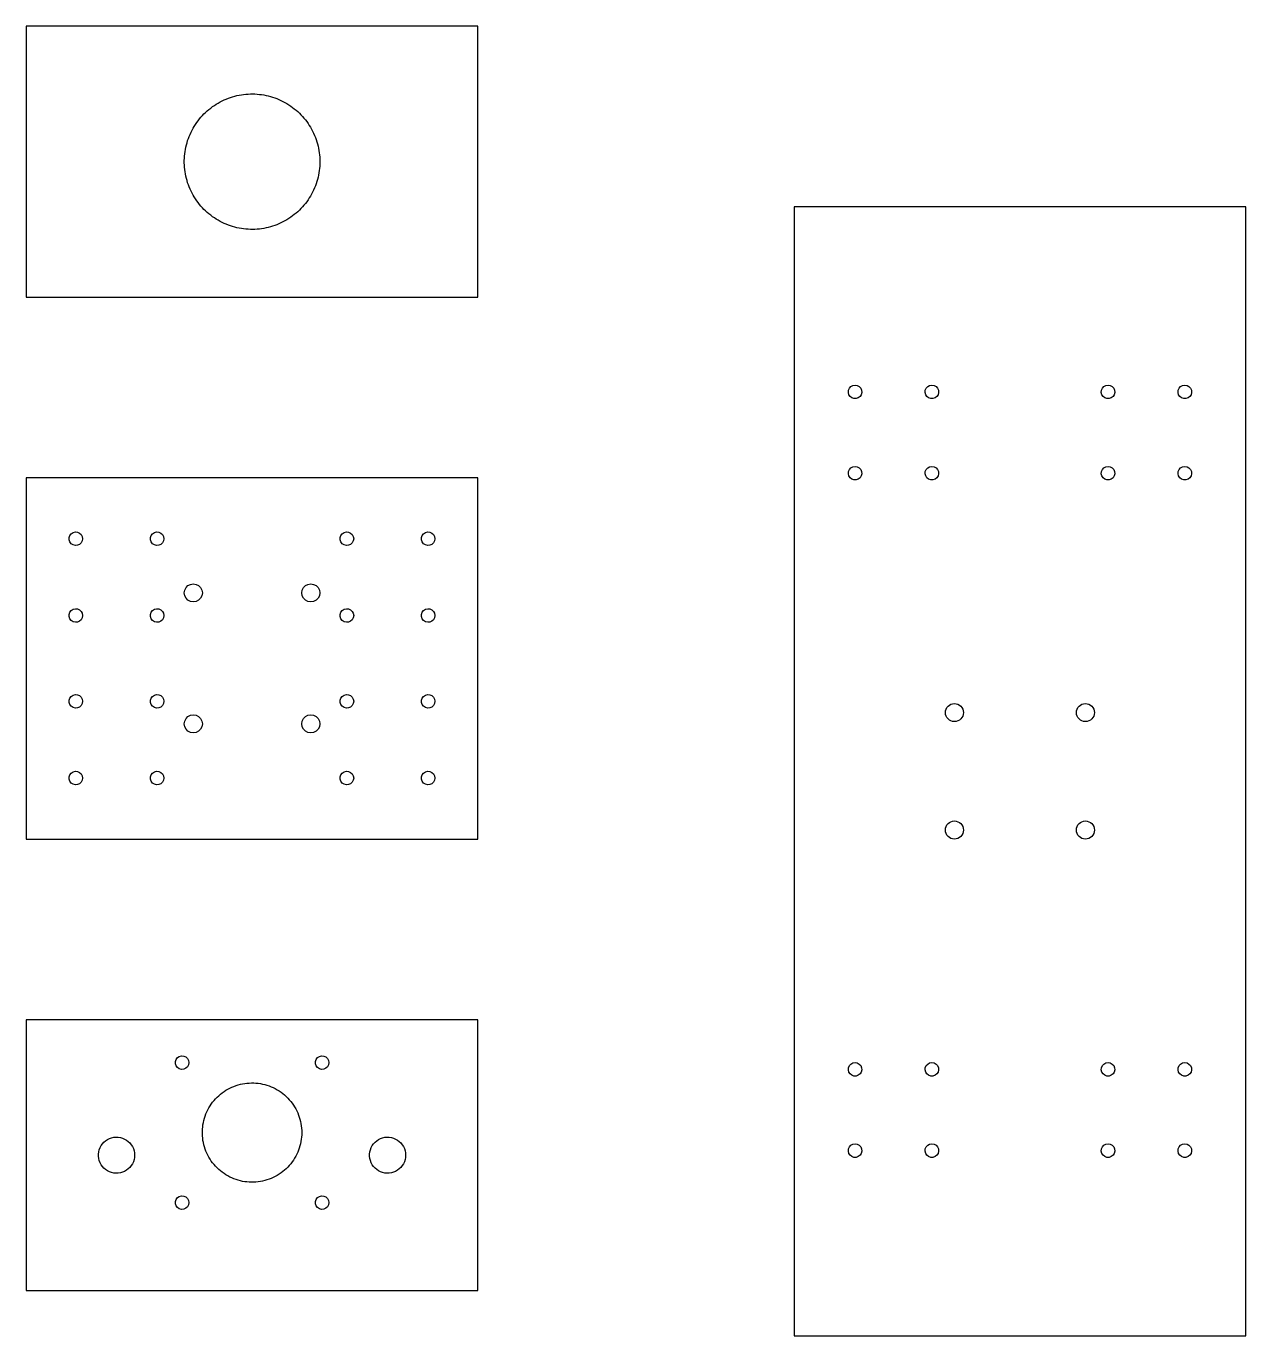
# Model space of a CAD drawing. Extents: x -200 to 1400, y -137 to 1363.
# Drawn here: x -130 to 140, y 20 to 310 of the extents above; entities that cross this region are included whole.
import ezdxf

# ---------------------------------------------------------------- set-up
doc = ezdxf.new("R2010")
doc.units = 0
doc.layers.get('0').update_dxf_attribs({"lineweight": 25, "true_color": 0xffffff})
doc.layers.add('holes', color=7, linetype='Continuous', lineweight=25, true_color=0x000000)

msp = doc.modelspace()

# ---------------------------------------------------------------- linework, layer by layer
for p, q in [((-30, 310), (-130, 310)), ((-130, 310), (-130, 250)), ((-30, 250), (-30, 310)), ((-87.93, 292.73), (-87.5, 292.99)), ((-87.5, 292.99), (-87.06, 293.23)), ((-87.06, 293.23), (-86.62, 293.46)), ((-86.62, 293.46), (-86.17, 293.67)), ((-86.17, 293.67), (-85.71, 293.87)), ((-85.71, 293.87), (-85.25, 294.05)), ((-85.25, 294.05), (-84.78, 294.22)), ((-84.78, 294.22), (-84.3, 294.37)), ((-84.3, 294.37), (-83.82, 294.5)), ((-83.82, 294.5), (-83.34, 294.62)), ((-83.34, 294.62), (-82.85, 294.73)), ((-82.85, 294.73), (-82.36, 294.81)), ((-82.36, 294.81), (-81.87, 294.88)), ((-81.87, 294.88), (-81.37, 294.94)), ((-81.37, 294.94), (-80.87, 294.98)), ((-80.87, 294.98), (-80.37, 295)), ((-80.37, 295), (-79.88, 295)), ((-79.88, 295), (-79.38, 294.99)), ((-79.38, 294.99), (-78.88, 294.96)), ((-78.88, 294.96), (-78.38, 294.91)), ((-78.38, 294.91), (-77.89, 294.85)), ((-77.89, 294.85), (-77.39, 294.77)), ((-77.39, 294.77), (-76.91, 294.68)), ((-76.91, 294.68), (-76.42, 294.57)), ((-76.42, 294.57), (-75.94, 294.44)), ((-75.94, 294.44), (-75.46, 294.3)), ((-75.46, 294.3), (-74.99, 294.14)), ((-74.99, 294.14), (-74.52, 293.96)), ((-74.52, 293.96), (-74.06, 293.77)), ((-74.06, 293.77), (-73.6, 293.57)), ((-73.6, 293.57), (-73.16, 293.35)), ((-73.16, 293.35), (-72.72, 293.11)), ((-72.72, 293.11), (-72.28, 292.86)), ((-91.33, 289.83), (-91, 290.2)), ((-91, 290.2), (-90.65, 290.56)), ((-90.65, 290.56), (-90.29, 290.91)), ((-90.29, 290.91), (-89.92, 291.25)), ((-89.92, 291.25), (-89.55, 291.57)), ((-89.55, 291.57), (-89.16, 291.88)), ((-89.16, 291.88), (-88.76, 292.18)), ((-88.76, 292.18), (-88.35, 292.46)), ((-88.35, 292.46), (-87.93, 292.73)), ((-72.28, 292.86), (-71.86, 292.6)), ((-71.86, 292.6), (-71.45, 292.32)), ((-71.45, 292.32), (-71.04, 292.03)), ((-71.04, 292.03), (-70.65, 291.73)), ((-70.65, 291.73), (-70.26, 291.41)), ((-70.26, 291.41), (-69.89, 291.08)), ((-69.89, 291.08), (-69.53, 290.74)), ((-69.53, 290.74), (-69.17, 290.38)), ((-69.17, 290.38), (-68.84, 290.02)), ((-68.84, 290.02), (-68.51, 289.64)), ((-93.29, 286.95), (-93.05, 287.39)), ((-93.05, 287.39), (-92.8, 287.82)), ((-92.8, 287.82), (-92.53, 288.24)), ((-92.53, 288.24), (-92.25, 288.65)), ((-92.25, 288.65), (-91.96, 289.06)), ((-91.96, 289.06), (-91.65, 289.45)), ((-91.65, 289.45), (-91.33, 289.83)), ((-68.51, 289.64), (-68.19, 289.25)), ((-68.19, 289.25), (-67.89, 288.86)), ((-67.89, 288.86), (-67.61, 288.45)), ((-67.61, 288.45), (-67.33, 288.03)), ((-67.33, 288.03), (-67.07, 287.61)), ((-67.07, 287.61), (-66.83, 287.17)), ((-66.83, 287.17), (-66.6, 286.73)), ((-94.4, 284.18), (-94.26, 284.66)), ((-94.26, 284.66), (-94.1, 285.13)), ((-94.1, 285.13), (-93.92, 285.6)), ((-93.92, 285.6), (-93.72, 286.05)), ((-93.72, 286.05), (-93.51, 286.51)), ((-93.51, 286.51), (-93.29, 286.95)), ((-66.6, 286.73), (-66.38, 286.28)), ((-66.38, 286.28), (-66.18, 285.83)), ((-66.18, 285.83), (-65.99, 285.36)), ((-65.99, 285.36), (-65.82, 284.89)), ((-65.82, 284.89), (-65.67, 284.42)), ((-65.67, 284.42), (-65.53, 283.94)), ((-94.95, 281.25), (-94.9, 281.74)), ((-94.9, 281.74), (-94.83, 282.24)), ((-94.83, 282.24), (-94.75, 282.73)), ((-94.75, 282.73), (-94.65, 283.22)), ((-94.65, 283.22), (-94.54, 283.7)), ((-94.54, 283.7), (-94.4, 284.18)), ((-65.53, 283.94), (-65.4, 283.46)), ((-65.4, 283.46), (-65.3, 282.97)), ((-65.3, 282.97), (-65.21, 282.48)), ((-65.21, 282.48), (-65.13, 281.99)), ((-65.13, 281.99), (-65.08, 281.49)), ((-65.08, 281.49), (-65.03, 281)), ((-95, 280.25), (-94.98, 280.75)), ((-95, 279.75), (-95, 280.25)), ((-94.98, 279.25), (-95, 279.75)), ((-94.98, 280.75), (-94.95, 281.25)), ((-94.95, 278.75), (-94.98, 279.25)), ((-94.9, 278.26), (-94.95, 278.75)), ((-65.08, 278.51), (-65.13, 278.01)), ((-65.03, 279), (-65.08, 278.51)), ((-65.03, 281), (-65.01, 280.5)), ((-65.01, 279.5), (-65.03, 279)), ((-65.01, 280.5), (-65, 280)), ((-65, 280), (-65.01, 279.5)), ((-94.83, 277.76), (-94.9, 278.26)), ((-94.75, 277.27), (-94.83, 277.76)), ((-94.65, 276.78), (-94.75, 277.27)), ((-94.54, 276.3), (-94.65, 276.78)), ((-94.4, 275.82), (-94.54, 276.3)), ((-94.26, 275.34), (-94.4, 275.82)), ((-65.67, 275.58), (-65.82, 275.11)), ((-65.53, 276.06), (-65.67, 275.58)), ((-65.4, 276.54), (-65.53, 276.06)), ((-65.3, 277.03), (-65.4, 276.54)), ((-65.21, 277.52), (-65.3, 277.03)), ((-65.13, 278.01), (-65.21, 277.52)), ((-94.1, 274.87), (-94.26, 275.34)), ((-93.92, 274.4), (-94.1, 274.87)), ((-93.72, 273.94), (-93.92, 274.4)), ((-93.51, 273.49), (-93.72, 273.94)), ((-93.29, 273.05), (-93.51, 273.49)), ((-93.05, 272.61), (-93.29, 273.05)), ((-92.8, 272.18), (-93.05, 272.61)), ((-66.83, 272.83), (-67.07, 272.39)), ((-66.6, 273.27), (-66.83, 272.83)), ((-66.38, 273.72), (-66.6, 273.27)), ((-66.18, 274.17), (-66.38, 273.72)), ((-65.99, 274.64), (-66.18, 274.17)), ((-65.82, 275.11), (-65.99, 274.64)), ((-92.53, 271.76), (-92.8, 272.18)), ((-92.25, 271.35), (-92.53, 271.76)), ((-91.96, 270.94), (-92.25, 271.35)), ((-91.65, 270.55), (-91.96, 270.94)), ((-91.33, 270.17), (-91.65, 270.55)), ((-91, 269.8), (-91.33, 270.17)), ((-90.65, 269.44), (-91, 269.8)), ((-68.84, 269.98), (-69.17, 269.62)), ((-68.51, 270.36), (-68.84, 269.98)), ((-68.19, 270.75), (-68.51, 270.36)), ((-67.89, 271.14), (-68.19, 270.75)), ((-67.61, 271.55), (-67.89, 271.14)), ((-67.33, 271.97), (-67.61, 271.55)), ((-67.07, 272.39), (-67.33, 271.97)), ((140, 270), (40, 270)), ((40, 270), (40, 20)), ((140, 20), (140, 270)), ((-90.29, 269.09), (-90.65, 269.44)), ((-89.92, 268.75), (-90.29, 269.09)), ((-89.55, 268.43), (-89.92, 268.75)), ((-89.16, 268.12), (-89.55, 268.43)), ((-88.76, 267.82), (-89.16, 268.12)), ((-88.35, 267.54), (-88.76, 267.82)), ((-87.93, 267.27), (-88.35, 267.54)), ((-87.5, 267.01), (-87.93, 267.27)), ((-87.06, 266.77), (-87.5, 267.01)), ((-72.72, 266.89), (-73.16, 266.65)), ((-72.28, 267.14), (-72.72, 266.89)), ((-71.86, 267.4), (-72.28, 267.14)), ((-71.45, 267.68), (-71.86, 267.4)), ((-71.04, 267.97), (-71.45, 267.68)), ((-70.65, 268.27), (-71.04, 267.97)), ((-70.26, 268.59), (-70.65, 268.27)), ((-69.89, 268.92), (-70.26, 268.59)), ((-69.53, 269.26), (-69.89, 268.92)), ((-69.17, 269.62), (-69.53, 269.26)), ((-86.62, 266.54), (-87.06, 266.77)), ((-86.17, 266.33), (-86.62, 266.54)), ((-85.71, 266.13), (-86.17, 266.33)), ((-85.25, 265.95), (-85.71, 266.13)), ((-84.78, 265.78), (-85.25, 265.95)), ((-84.3, 265.63), (-84.78, 265.78)), ((-83.82, 265.5), (-84.3, 265.63)), ((-83.34, 265.38), (-83.82, 265.5)), ((-82.85, 265.27), (-83.34, 265.38)), ((-82.36, 265.19), (-82.85, 265.27)), ((-81.87, 265.12), (-82.36, 265.19)), ((-81.37, 265.06), (-81.87, 265.12)), ((-80.87, 265.02), (-81.37, 265.06)), ((-80.37, 265), (-80.87, 265.02)), ((-79.88, 265), (-80.37, 265)), ((-79.38, 265.01), (-79.88, 265)), ((-78.88, 265.04), (-79.38, 265.01)), ((-78.38, 265.09), (-78.88, 265.04)), ((-77.89, 265.15), (-78.38, 265.09)), ((-77.39, 265.23), (-77.89, 265.15)), ((-76.91, 265.32), (-77.39, 265.23)), ((-76.42, 265.43), (-76.91, 265.32)), ((-75.94, 265.56), (-76.42, 265.43)), ((-75.46, 265.7), (-75.94, 265.56)), ((-74.99, 265.86), (-75.46, 265.7)), ((-74.52, 266.04), (-74.99, 265.86)), ((-74.06, 266.23), (-74.52, 266.04)), ((-73.6, 266.43), (-74.06, 266.23)), ((-73.16, 266.65), (-73.6, 266.43)), ((-130, 250), (-30, 250)), ((52.01, 228.88), (52.05, 229.37)), ((52.05, 229.37), (52.24, 229.82)), ((52.24, 229.82), (52.58, 230.18)), ((52.58, 230.18), (53.01, 230.42)), ((53.01, 230.42), (53.5, 230.5)), ((53.5, 230.5), (53.99, 230.42)), ((53.99, 230.42), (54.42, 230.18)), ((54.42, 230.18), (54.76, 229.82)), ((54.76, 229.82), (54.95, 229.37)), ((54.95, 229.37), (54.99, 228.88)), ((69.01, 228.88), (69.05, 229.37)), ((69.05, 229.37), (69.24, 229.82)), ((69.24, 229.82), (69.58, 230.18)), ((69.58, 230.18), (70.01, 230.42)), ((70.01, 230.42), (70.5, 230.5)), ((70.5, 230.5), (70.99, 230.42)), ((70.99, 230.42), (71.42, 230.18)), ((71.42, 230.18), (71.76, 229.82)), ((71.76, 229.82), (71.95, 229.37)), ((71.95, 229.37), (71.99, 228.88)), ((108.01, 228.88), (108.05, 229.37)), ((108.05, 229.37), (108.24, 229.82)), ((108.24, 229.82), (108.58, 230.18)), ((108.58, 230.18), (109.01, 230.42)), ((109.01, 230.42), (109.5, 230.5)), ((109.5, 230.5), (109.99, 230.42)), ((109.99, 230.42), (110.42, 230.18)), ((110.42, 230.18), (110.76, 229.82)), ((110.76, 229.82), (110.95, 229.37)), ((110.95, 229.37), (110.99, 228.88)), ((125.01, 228.88), (125.05, 229.37)), ((125.05, 229.37), (125.24, 229.82)), ((125.24, 229.82), (125.58, 230.18)), ((125.58, 230.18), (126.01, 230.42)), ((126.01, 230.42), (126.5, 230.5)), ((126.5, 230.5), (126.99, 230.42)), ((126.99, 230.42), (127.42, 230.18)), ((127.42, 230.18), (127.76, 229.82)), ((127.76, 229.82), (127.95, 229.37)), ((127.95, 229.37), (127.99, 228.88)), ((52.13, 228.4), (52.01, 228.88)), ((52.4, 227.98), (52.13, 228.4)), ((52.79, 227.68), (52.4, 227.98)), ((53.25, 227.52), (52.79, 227.68)), ((53.75, 227.52), (53.25, 227.52)), ((54.21, 227.68), (53.75, 227.52)), ((54.6, 227.98), (54.21, 227.68)), ((54.87, 228.4), (54.6, 227.98)), ((54.99, 228.88), (54.87, 228.4)), ((69.13, 228.4), (69.01, 228.88)), ((69.4, 227.98), (69.13, 228.4)), ((69.79, 227.68), (69.4, 227.98)), ((70.25, 227.52), (69.79, 227.68)), ((70.75, 227.52), (70.25, 227.52)), ((71.21, 227.68), (70.75, 227.52)), ((71.6, 227.98), (71.21, 227.68)), ((71.87, 228.4), (71.6, 227.98)), ((71.99, 228.88), (71.87, 228.4)), ((108.13, 228.4), (108.01, 228.88)), ((108.4, 227.98), (108.13, 228.4)), ((108.79, 227.68), (108.4, 227.98)), ((109.25, 227.52), (108.79, 227.68)), ((109.75, 227.52), (109.25, 227.52)), ((110.21, 227.68), (109.75, 227.52)), ((110.6, 227.98), (110.21, 227.68)), ((110.87, 228.4), (110.6, 227.98)), ((110.99, 228.88), (110.87, 228.4)), ((125.13, 228.4), (125.01, 228.88)), ((125.4, 227.98), (125.13, 228.4)), ((125.79, 227.68), (125.4, 227.98)), ((126.25, 227.52), (125.79, 227.68)), ((126.75, 227.52), (126.25, 227.52)), ((127.21, 227.68), (126.75, 227.52)), ((127.6, 227.98), (127.21, 227.68)), ((127.87, 228.4), (127.6, 227.98)), ((127.99, 228.88), (127.87, 228.4)), ((52.05, 211.37), (52.24, 211.82)), ((52.24, 211.82), (52.58, 212.18)), ((52.58, 212.18), (53.01, 212.42)), ((53.01, 212.42), (53.5, 212.5)), ((53.5, 212.5), (53.99, 212.42)), ((53.99, 212.42), (54.42, 212.18)), ((54.42, 212.18), (54.76, 211.82)), ((54.76, 211.82), (54.95, 211.37)), ((69.05, 211.37), (69.24, 211.82)), ((69.24, 211.82), (69.58, 212.18)), ((69.58, 212.18), (70.01, 212.42)), ((70.01, 212.42), (70.5, 212.5)), ((70.5, 212.5), (70.99, 212.42)), ((70.99, 212.42), (71.42, 212.18)), ((71.42, 212.18), (71.76, 211.82)), ((71.76, 211.82), (71.95, 211.37)), ((108.05, 211.37), (108.24, 211.82)), ((108.24, 211.82), (108.58, 212.18)), ((108.58, 212.18), (109.01, 212.42)), ((109.01, 212.42), (109.5, 212.5)), ((109.5, 212.5), (109.99, 212.42)), ((109.99, 212.42), (110.42, 212.18)), ((110.42, 212.18), (110.76, 211.82)), ((110.76, 211.82), (110.95, 211.37)), ((125.05, 211.37), (125.24, 211.82)), ((125.24, 211.82), (125.58, 212.18)), ((125.58, 212.18), (126.01, 212.42)), ((126.01, 212.42), (126.5, 212.5)), ((126.5, 212.5), (126.99, 212.42)), ((126.99, 212.42), (127.42, 212.18)), ((127.42, 212.18), (127.76, 211.82)), ((127.76, 211.82), (127.95, 211.37)), ((-30, 210), (-130, 210)), ((-130, 210), (-130, 130)), ((-30, 130), (-30, 210)), ((52.01, 210.88), (52.05, 211.37)), ((52.13, 210.4), (52.01, 210.88)), ((52.4, 209.98), (52.13, 210.4)), ((52.79, 209.68), (52.4, 209.98)), ((53.25, 209.52), (52.79, 209.68)), ((53.75, 209.52), (53.25, 209.52)), ((54.21, 209.68), (53.75, 209.52)), ((54.6, 209.98), (54.21, 209.68)), ((54.87, 210.4), (54.6, 209.98)), ((54.99, 210.88), (54.87, 210.4)), ((54.95, 211.37), (54.99, 210.88)), ((69.01, 210.88), (69.05, 211.37)), ((69.13, 210.4), (69.01, 210.88)), ((69.4, 209.98), (69.13, 210.4)), ((69.79, 209.68), (69.4, 209.98)), ((70.25, 209.52), (69.79, 209.68)), ((70.75, 209.52), (70.25, 209.52)), ((71.21, 209.68), (70.75, 209.52)), ((71.6, 209.98), (71.21, 209.68)), ((71.87, 210.4), (71.6, 209.98)), ((71.99, 210.88), (71.87, 210.4)), ((71.95, 211.37), (71.99, 210.88)), ((108.01, 210.88), (108.05, 211.37)), ((108.13, 210.4), (108.01, 210.88)), ((108.4, 209.98), (108.13, 210.4)), ((108.79, 209.68), (108.4, 209.98)), ((109.25, 209.52), (108.79, 209.68)), ((109.75, 209.52), (109.25, 209.52)), ((110.21, 209.68), (109.75, 209.52)), ((110.6, 209.98), (110.21, 209.68)), ((110.87, 210.4), (110.6, 209.98)), ((110.99, 210.88), (110.87, 210.4)), ((110.95, 211.37), (110.99, 210.88)), ((125.01, 210.88), (125.05, 211.37)), ((125.13, 210.4), (125.01, 210.88)), ((125.4, 209.98), (125.13, 210.4)), ((125.79, 209.68), (125.4, 209.98)), ((126.25, 209.52), (125.79, 209.68)), ((126.75, 209.52), (126.25, 209.52)), ((127.21, 209.68), (126.75, 209.52)), ((127.6, 209.98), (127.21, 209.68)), ((127.87, 210.4), (127.6, 209.98)), ((127.99, 210.88), (127.87, 210.4)), ((127.95, 211.37), (127.99, 210.88)), ((-120.48, 196.75), (-120.32, 197.21)), ((-120.32, 197.21), (-120.02, 197.6)), ((-120.02, 197.6), (-119.6, 197.87)), ((-119.6, 197.87), (-119.12, 198)), ((-119.12, 198), (-118.63, 197.95)), ((-118.63, 197.95), (-118.18, 197.76)), ((-118.18, 197.76), (-117.82, 197.42)), ((-117.82, 197.42), (-117.58, 196.99)), ((-102.48, 196.75), (-102.32, 197.21)), ((-102.32, 197.21), (-102.02, 197.6)), ((-102.02, 197.6), (-101.6, 197.87)), ((-101.6, 197.87), (-101.12, 198)), ((-101.12, 198), (-100.63, 197.95)), ((-100.63, 197.95), (-100.18, 197.76)), ((-100.18, 197.76), (-99.82, 197.42)), ((-99.82, 197.42), (-99.58, 196.99)), ((-60.48, 196.75), (-60.32, 197.21)), ((-60.32, 197.21), (-60.02, 197.6)), ((-60.02, 197.6), (-59.6, 197.87)), ((-59.6, 197.87), (-59.12, 198)), ((-59.12, 198), (-58.63, 197.95)), ((-58.63, 197.95), (-58.18, 197.76)), ((-58.18, 197.76), (-57.82, 197.42)), ((-57.82, 197.42), (-57.58, 196.99)), ((-42.48, 196.75), (-42.32, 197.21)), ((-42.32, 197.21), (-42.02, 197.6)), ((-42.02, 197.6), (-41.6, 197.87)), ((-41.6, 197.87), (-41.12, 198)), ((-41.12, 198), (-40.63, 197.95)), ((-40.63, 197.95), (-40.18, 197.76)), ((-40.18, 197.76), (-39.82, 197.42)), ((-39.82, 197.42), (-39.58, 196.99)), ((-120.48, 196.25), (-120.48, 196.75)), ((-120.32, 195.79), (-120.48, 196.25)), ((-120.02, 195.4), (-120.32, 195.79)), ((-119.6, 195.13), (-120.02, 195.4)), ((-119.12, 195), (-119.6, 195.13)), ((-118.63, 195.05), (-119.12, 195)), ((-118.18, 195.24), (-118.63, 195.05)), ((-117.82, 195.58), (-118.18, 195.24)), ((-117.58, 196.01), (-117.82, 195.58)), ((-117.58, 196.99), (-117.5, 196.5)), ((-117.5, 196.5), (-117.58, 196.01)), ((-102.48, 196.25), (-102.48, 196.75)), ((-102.32, 195.79), (-102.48, 196.25)), ((-102.02, 195.4), (-102.32, 195.79)), ((-101.6, 195.13), (-102.02, 195.4)), ((-101.12, 195), (-101.6, 195.13)), ((-100.63, 195.05), (-101.12, 195)), ((-100.18, 195.24), (-100.63, 195.05)), ((-99.82, 195.58), (-100.18, 195.24)), ((-99.58, 196.01), (-99.82, 195.58)), ((-99.58, 196.99), (-99.5, 196.5)), ((-99.5, 196.5), (-99.58, 196.01)), ((-60.48, 196.25), (-60.48, 196.75)), ((-60.32, 195.79), (-60.48, 196.25)), ((-60.02, 195.4), (-60.32, 195.79)), ((-59.6, 195.13), (-60.02, 195.4)), ((-59.12, 195), (-59.6, 195.13)), ((-58.63, 195.05), (-59.12, 195)), ((-58.18, 195.24), (-58.63, 195.05)), ((-57.82, 195.58), (-58.18, 195.24)), ((-57.58, 196.01), (-57.82, 195.58)), ((-57.58, 196.99), (-57.5, 196.5)), ((-57.5, 196.5), (-57.58, 196.01)), ((-42.48, 196.25), (-42.48, 196.75)), ((-42.32, 195.79), (-42.48, 196.25)), ((-42.02, 195.4), (-42.32, 195.79)), ((-41.6, 195.13), (-42.02, 195.4)), ((-41.12, 195), (-41.6, 195.13)), ((-40.63, 195.05), (-41.12, 195)), ((-40.18, 195.24), (-40.63, 195.05)), ((-39.82, 195.58), (-40.18, 195.24)), ((-39.58, 196.01), (-39.82, 195.58)), ((-39.58, 196.99), (-39.5, 196.5)), ((-39.5, 196.5), (-39.58, 196.01)), ((-94.9, 185.12), (-94.62, 185.68)), ((-94.62, 185.68), (-94.18, 186.12)), ((-94.18, 186.12), (-93.62, 186.4)), ((-93.62, 186.4), (-93, 186.5)), ((-93, 186.5), (-92.38, 186.4)), ((-92.38, 186.4), (-91.82, 186.12)), ((-91.82, 186.12), (-91.38, 185.68)), ((-91.38, 185.68), (-91.1, 185.12)), ((-68.9, 185.12), (-68.62, 185.68)), ((-68.62, 185.68), (-68.18, 186.12)), ((-68.18, 186.12), (-67.62, 186.4)), ((-67.62, 186.4), (-67, 186.5)), ((-67, 186.5), (-66.38, 186.4)), ((-66.38, 186.4), (-65.82, 186.12)), ((-65.82, 186.12), (-65.38, 185.68)), ((-65.38, 185.68), (-65.1, 185.12)), ((-95, 184.5), (-94.9, 185.12)), ((-94.9, 183.88), (-95, 184.5)), ((-94.62, 183.32), (-94.9, 183.88)), ((-94.18, 182.88), (-94.62, 183.32)), ((-93.62, 182.6), (-94.18, 182.88)), ((-91.82, 182.88), (-92.38, 182.6)), ((-91.38, 183.32), (-91.82, 182.88)), ((-91.1, 183.88), (-91.38, 183.32)), ((-91.1, 185.12), (-91, 184.5)), ((-91, 184.5), (-91.1, 183.88)), ((-69, 184.5), (-68.9, 185.12)), ((-68.9, 183.88), (-69, 184.5)), ((-68.62, 183.32), (-68.9, 183.88)), ((-68.18, 182.88), (-68.62, 183.32)), ((-67.62, 182.6), (-68.18, 182.88)), ((-65.82, 182.88), (-66.38, 182.6)), ((-65.38, 183.32), (-65.82, 182.88)), ((-65.1, 183.88), (-65.38, 183.32)), ((-65.1, 185.12), (-65, 184.5)), ((-65, 184.5), (-65.1, 183.88)), ((-120.48, 179.75), (-120.32, 180.21)), ((-120.32, 180.21), (-120.02, 180.6)), ((-120.02, 180.6), (-119.6, 180.87)), ((-119.6, 180.87), (-119.12, 181)), ((-119.12, 181), (-118.63, 180.95)), ((-118.63, 180.95), (-118.18, 180.76)), ((-118.18, 180.76), (-117.82, 180.42)), ((-117.82, 180.42), (-117.58, 179.99)), ((-117.58, 179.99), (-117.5, 179.5)), ((-102.48, 179.75), (-102.32, 180.21)), ((-102.32, 180.21), (-102.02, 180.6)), ((-102.02, 180.6), (-101.6, 180.87)), ((-101.6, 180.87), (-101.12, 181)), ((-101.12, 181), (-100.63, 180.95)), ((-100.63, 180.95), (-100.18, 180.76)), ((-100.18, 180.76), (-99.82, 180.42)), ((-99.82, 180.42), (-99.58, 179.99)), ((-99.58, 179.99), (-99.5, 179.5)), ((-93, 182.5), (-93.62, 182.6)), ((-92.38, 182.6), (-93, 182.5)), ((-67, 182.5), (-67.62, 182.6)), ((-66.38, 182.6), (-67, 182.5)), ((-60.48, 179.75), (-60.32, 180.21)), ((-60.32, 180.21), (-60.02, 180.6)), ((-60.02, 180.6), (-59.6, 180.87)), ((-59.6, 180.87), (-59.12, 181)), ((-59.12, 181), (-58.63, 180.95)), ((-58.63, 180.95), (-58.18, 180.76)), ((-58.18, 180.76), (-57.82, 180.42)), ((-57.82, 180.42), (-57.58, 179.99)), ((-57.58, 179.99), (-57.5, 179.5)), ((-42.48, 179.75), (-42.32, 180.21)), ((-42.32, 180.21), (-42.02, 180.6)), ((-42.02, 180.6), (-41.6, 180.87)), ((-41.6, 180.87), (-41.12, 181)), ((-41.12, 181), (-40.63, 180.95)), ((-40.63, 180.95), (-40.18, 180.76)), ((-40.18, 180.76), (-39.82, 180.42)), ((-39.82, 180.42), (-39.58, 179.99)), ((-39.58, 179.99), (-39.5, 179.5)), ((-120.48, 179.25), (-120.48, 179.75)), ((-120.32, 178.79), (-120.48, 179.25)), ((-120.02, 178.4), (-120.32, 178.79)), ((-119.6, 178.13), (-120.02, 178.4)), ((-119.12, 178), (-119.6, 178.13)), ((-118.63, 178.05), (-119.12, 178)), ((-118.18, 178.24), (-118.63, 178.05)), ((-117.82, 178.58), (-118.18, 178.24)), ((-117.58, 179.01), (-117.82, 178.58)), ((-117.5, 179.5), (-117.58, 179.01)), ((-102.48, 179.25), (-102.48, 179.75)), ((-102.32, 178.79), (-102.48, 179.25)), ((-102.02, 178.4), (-102.32, 178.79)), ((-101.6, 178.13), (-102.02, 178.4)), ((-101.12, 178), (-101.6, 178.13)), ((-100.63, 178.05), (-101.12, 178)), ((-100.18, 178.24), (-100.63, 178.05)), ((-99.82, 178.58), (-100.18, 178.24)), ((-99.58, 179.01), (-99.82, 178.58)), ((-99.5, 179.5), (-99.58, 179.01)), ((-60.48, 179.25), (-60.48, 179.75)), ((-60.32, 178.79), (-60.48, 179.25)), ((-60.02, 178.4), (-60.32, 178.79)), ((-59.6, 178.13), (-60.02, 178.4)), ((-59.12, 178), (-59.6, 178.13)), ((-58.63, 178.05), (-59.12, 178)), ((-58.18, 178.24), (-58.63, 178.05)), ((-57.82, 178.58), (-58.18, 178.24)), ((-57.58, 179.01), (-57.82, 178.58)), ((-57.5, 179.5), (-57.58, 179.01)), ((-42.48, 179.25), (-42.48, 179.75)), ((-42.32, 178.79), (-42.48, 179.25)), ((-42.02, 178.4), (-42.32, 178.79)), ((-41.6, 178.13), (-42.02, 178.4)), ((-41.12, 178), (-41.6, 178.13)), ((-40.63, 178.05), (-41.12, 178)), ((-40.18, 178.24), (-40.63, 178.05)), ((-39.82, 178.58), (-40.18, 178.24)), ((-39.58, 179.01), (-39.82, 178.58)), ((-39.5, 179.5), (-39.58, 179.01)), ((-120.48, 160.75), (-120.32, 161.21)), ((-120.48, 160.25), (-120.48, 160.75)), ((-120.32, 159.79), (-120.48, 160.25)), ((-120.32, 161.21), (-120.02, 161.6)), ((-120.02, 159.4), (-120.32, 159.79)), ((-120.02, 161.6), (-119.6, 161.87)), ((-119.6, 161.87), (-119.12, 162)), ((-119.12, 162), (-118.63, 161.95)), ((-118.63, 161.95), (-118.18, 161.76)), ((-118.18, 161.76), (-117.82, 161.42)), ((-117.82, 159.58), (-118.18, 159.24)), ((-117.82, 161.42), (-117.58, 160.99)), ((-117.58, 160.01), (-117.82, 159.58)), ((-117.58, 160.99), (-117.5, 160.5)), ((-117.5, 160.5), (-117.58, 160.01)), ((-102.48, 160.75), (-102.32, 161.21)), ((-102.48, 160.25), (-102.48, 160.75)), ((-102.32, 159.79), (-102.48, 160.25)), ((-102.32, 161.21), (-102.02, 161.6)), ((-102.02, 159.4), (-102.32, 159.79)), ((-102.02, 161.6), (-101.6, 161.87)), ((-101.6, 161.87), (-101.12, 162)), ((-101.12, 162), (-100.63, 161.95)), ((-100.63, 161.95), (-100.18, 161.76)), ((-100.18, 161.76), (-99.82, 161.42)), ((-99.82, 159.58), (-100.18, 159.24)), ((-99.82, 161.42), (-99.58, 160.99)), ((-99.58, 160.01), (-99.82, 159.58)), ((-99.58, 160.99), (-99.5, 160.5)), ((-99.5, 160.5), (-99.58, 160.01)), ((-60.48, 160.75), (-60.32, 161.21)), ((-60.48, 160.25), (-60.48, 160.75)), ((-60.32, 159.79), (-60.48, 160.25)), ((-60.32, 161.21), (-60.02, 161.6)), ((-60.02, 159.4), (-60.32, 159.79)), ((-60.02, 161.6), (-59.6, 161.87)), ((-59.6, 161.87), (-59.12, 162)), ((-59.12, 162), (-58.63, 161.95)), ((-58.63, 161.95), (-58.18, 161.76)), ((-58.18, 161.76), (-57.82, 161.42)), ((-57.82, 159.58), (-58.18, 159.24)), ((-57.82, 161.42), (-57.58, 160.99)), ((-57.58, 160.01), (-57.82, 159.58)), ((-57.58, 160.99), (-57.5, 160.5)), ((-57.5, 160.5), (-57.58, 160.01)), ((-42.48, 160.75), (-42.32, 161.21)), ((-42.48, 160.25), (-42.48, 160.75)), ((-42.32, 159.79), (-42.48, 160.25)), ((-42.32, 161.21), (-42.02, 161.6)), ((-42.02, 159.4), (-42.32, 159.79)), ((-42.02, 161.6), (-41.6, 161.87)), ((-41.6, 161.87), (-41.12, 162)), ((-41.12, 162), (-40.63, 161.95)), ((-40.63, 161.95), (-40.18, 161.76)), ((-40.18, 161.76), (-39.82, 161.42)), ((-39.82, 159.58), (-40.18, 159.24)), ((-39.82, 161.42), (-39.58, 160.99)), ((-39.58, 160.01), (-39.82, 159.58)), ((-39.58, 160.99), (-39.5, 160.5)), ((-39.5, 160.5), (-39.58, 160.01)), ((-119.6, 159.13), (-120.02, 159.4)), ((-119.12, 159), (-119.6, 159.13)), ((-118.63, 159.05), (-119.12, 159)), ((-118.18, 159.24), (-118.63, 159.05)), ((-101.6, 159.13), (-102.02, 159.4)), ((-101.12, 159), (-101.6, 159.13)), ((-100.63, 159.05), (-101.12, 159)), ((-100.18, 159.24), (-100.63, 159.05)), ((-94.9, 156.12), (-94.62, 156.68)), ((-94.62, 156.68), (-94.18, 157.12)), ((-94.18, 157.12), (-93.62, 157.4)), ((-93.62, 157.4), (-93, 157.5)), ((-93, 157.5), (-92.38, 157.4)), ((-92.38, 157.4), (-91.82, 157.12)), ((-91.82, 157.12), (-91.38, 156.68)), ((-91.38, 156.68), (-91.1, 156.12)), ((-68.9, 156.12), (-68.62, 156.68)), ((-68.62, 156.68), (-68.18, 157.12)), ((-68.18, 157.12), (-67.62, 157.4)), ((-67.62, 157.4), (-67, 157.5)), ((-67, 157.5), (-66.38, 157.4)), ((-66.38, 157.4), (-65.82, 157.12)), ((-65.82, 157.12), (-65.38, 156.68)), ((-65.38, 156.68), (-65.1, 156.12)), ((-59.6, 159.13), (-60.02, 159.4)), ((-59.12, 159), (-59.6, 159.13)), ((-58.63, 159.05), (-59.12, 159)), ((-58.18, 159.24), (-58.63, 159.05)), ((-41.6, 159.13), (-42.02, 159.4)), ((-41.12, 159), (-41.6, 159.13)), ((-40.63, 159.05), (-41.12, 159)), ((-40.18, 159.24), (-40.63, 159.05)), ((-95, 155.5), (-94.9, 156.12)), ((-94.9, 154.88), (-95, 155.5)), ((-94.62, 154.32), (-94.9, 154.88)), ((-94.18, 153.88), (-94.62, 154.32)), ((-93.62, 153.6), (-94.18, 153.88)), ((-91.82, 153.88), (-92.38, 153.6)), ((-91.38, 154.32), (-91.82, 153.88)), ((-91.1, 154.88), (-91.38, 154.32)), ((-91.1, 156.12), (-91, 155.5)), ((-91, 155.5), (-91.1, 154.88)), ((-69, 155.5), (-68.9, 156.12)), ((-68.9, 154.88), (-69, 155.5)), ((-68.62, 154.32), (-68.9, 154.88)), ((-68.18, 153.88), (-68.62, 154.32)), ((-67.62, 153.6), (-68.18, 153.88)), ((-65.82, 153.88), (-66.38, 153.6)), ((-65.38, 154.32), (-65.82, 153.88)), ((-65.1, 154.88), (-65.38, 154.32)), ((-65.1, 156.12), (-65, 155.5)), ((-65, 155.5), (-65.1, 154.88)), ((-93, 153.5), (-93.62, 153.6)), ((-92.38, 153.6), (-93, 153.5)), ((-67, 153.5), (-67.62, 153.6)), ((-66.38, 153.6), (-67, 153.5)), ((-120.48, 143.75), (-120.32, 144.21)), ((-120.48, 143.25), (-120.48, 143.75)), ((-120.32, 142.79), (-120.48, 143.25)), ((-120.32, 144.21), (-120.02, 144.6)), ((-120.02, 142.4), (-120.32, 142.79)), ((-120.02, 144.6), (-119.6, 144.87)), ((-119.6, 142.13), (-120.02, 142.4)), ((-119.6, 144.87), (-119.12, 145)), ((-119.12, 142), (-119.6, 142.13)), ((-119.12, 145), (-118.63, 144.95)), ((-118.63, 144.95), (-118.18, 144.76)), ((-118.18, 142.24), (-118.63, 142.05)), ((-118.18, 144.76), (-117.82, 144.42)), ((-117.82, 142.58), (-118.18, 142.24)), ((-117.82, 144.42), (-117.58, 143.99)), ((-117.58, 143.01), (-117.82, 142.58)), ((-117.58, 143.99), (-117.5, 143.5)), ((-117.5, 143.5), (-117.58, 143.01)), ((-102.48, 143.75), (-102.32, 144.21)), ((-102.48, 143.25), (-102.48, 143.75)), ((-102.32, 142.79), (-102.48, 143.25)), ((-102.32, 144.21), (-102.02, 144.6)), ((-102.02, 142.4), (-102.32, 142.79)), ((-102.02, 144.6), (-101.6, 144.87)), ((-101.6, 142.13), (-102.02, 142.4)), ((-101.6, 144.87), (-101.12, 145)), ((-101.12, 142), (-101.6, 142.13)), ((-101.12, 145), (-100.63, 144.95)), ((-100.63, 144.95), (-100.18, 144.76)), ((-100.18, 142.24), (-100.63, 142.05)), ((-100.18, 144.76), (-99.82, 144.42)), ((-99.82, 142.58), (-100.18, 142.24)), ((-99.82, 144.42), (-99.58, 143.99)), ((-99.58, 143.01), (-99.82, 142.58)), ((-99.58, 143.99), (-99.5, 143.5)), ((-99.5, 143.5), (-99.58, 143.01)), ((-60.48, 143.75), (-60.32, 144.21)), ((-60.48, 143.25), (-60.48, 143.75)), ((-60.32, 142.79), (-60.48, 143.25)), ((-60.32, 144.21), (-60.02, 144.6)), ((-60.02, 142.4), (-60.32, 142.79)), ((-60.02, 144.6), (-59.6, 144.87)), ((-59.6, 142.13), (-60.02, 142.4)), ((-59.6, 144.87), (-59.12, 145)), ((-59.12, 142), (-59.6, 142.13)), ((-59.12, 145), (-58.63, 144.95)), ((-58.63, 144.95), (-58.18, 144.76)), ((-58.18, 142.24), (-58.63, 142.05)), ((-58.18, 144.76), (-57.82, 144.42)), ((-57.82, 142.58), (-58.18, 142.24)), ((-57.82, 144.42), (-57.58, 143.99)), ((-57.58, 143.01), (-57.82, 142.58)), ((-57.58, 143.99), (-57.5, 143.5)), ((-57.5, 143.5), (-57.58, 143.01)), ((-42.48, 143.75), (-42.32, 144.21)), ((-42.48, 143.25), (-42.48, 143.75)), ((-42.32, 142.79), (-42.48, 143.25)), ((-42.32, 144.21), (-42.02, 144.6)), ((-42.02, 142.4), (-42.32, 142.79)), ((-42.02, 144.6), (-41.6, 144.87)), ((-41.6, 142.13), (-42.02, 142.4)), ((-41.6, 144.87), (-41.12, 145)), ((-41.12, 142), (-41.6, 142.13)), ((-41.12, 145), (-40.63, 144.95)), ((-40.63, 144.95), (-40.18, 144.76)), ((-40.18, 142.24), (-40.63, 142.05)), ((-40.18, 144.76), (-39.82, 144.42)), ((-39.82, 142.58), (-40.18, 142.24)), ((-39.82, 144.42), (-39.58, 143.99)), ((-39.58, 143.01), (-39.82, 142.58)), ((-39.58, 143.99), (-39.5, 143.5)), ((-39.5, 143.5), (-39.58, 143.01)), ((-118.63, 142.05), (-119.12, 142)), ((-100.63, 142.05), (-101.12, 142)), ((-58.63, 142.05), (-59.12, 142)), ((-40.63, 142.05), (-41.12, 142)), ((-130, 130), (-30, 130)), ((-30, 90), (-130, 90)), ((-130, 90), (-130, 30)), ((-30, 30), (-30, 90)), ((-96.98, 80.75), (-96.82, 81.21)), ((-96.82, 81.21), (-96.52, 81.6)), ((-96.52, 81.6), (-96.1, 81.87)), ((-96.1, 81.87), (-95.62, 82)), ((-95.62, 82), (-95.13, 81.95)), ((-95.13, 81.95), (-94.68, 81.76)), ((-94.68, 81.76), (-94.32, 81.42)), ((-94.32, 81.42), (-94.08, 80.99)), ((-65.98, 80.75), (-65.82, 81.21)), ((-65.82, 81.21), (-65.52, 81.6)), ((-65.52, 81.6), (-65.1, 81.87)), ((-65.1, 81.87), (-64.62, 82)), ((-64.62, 82), (-64.13, 81.95)), ((-64.13, 81.95), (-63.68, 81.76)), ((-63.68, 81.76), (-63.32, 81.42)), ((-63.32, 81.42), (-63.08, 80.99)), ((-96.98, 80.25), (-96.98, 80.75)), ((-96.82, 79.79), (-96.98, 80.25)), ((-96.52, 79.4), (-96.82, 79.79)), ((-96.1, 79.13), (-96.52, 79.4)), ((-95.62, 79), (-96.1, 79.13)), ((-95.13, 79.05), (-95.62, 79)), ((-94.68, 79.24), (-95.13, 79.05)), ((-94.32, 79.58), (-94.68, 79.24)), ((-94.08, 80.01), (-94.32, 79.58)), ((-94.08, 80.99), (-94, 80.5)), ((-94, 80.5), (-94.08, 80.01)), ((-65.98, 80.25), (-65.98, 80.75)), ((-65.82, 79.79), (-65.98, 80.25)), ((-65.52, 79.4), (-65.82, 79.79)), ((-65.1, 79.13), (-65.52, 79.4)), ((-64.62, 79), (-65.1, 79.13)), ((-64.13, 79.05), (-64.62, 79)), ((-63.68, 79.24), (-64.13, 79.05)), ((-63.32, 79.58), (-63.68, 79.24)), ((-63.08, 80.01), (-63.32, 79.58)), ((-63.08, 80.99), (-63, 80.5)), ((-63, 80.5), (-63.08, 80.01)), ((52.01, 78.88), (52.05, 79.37)), ((52.13, 78.4), (52.01, 78.88)), ((52.05, 79.37), (52.24, 79.82)), ((52.4, 77.98), (52.13, 78.4)), ((52.24, 79.82), (52.58, 80.18)), ((52.58, 80.18), (53.01, 80.42)), ((53.01, 80.42), (53.5, 80.5)), ((53.5, 80.5), (53.99, 80.42)), ((53.99, 80.42), (54.42, 80.18)), ((54.42, 80.18), (54.76, 79.82)), ((54.87, 78.4), (54.6, 77.98)), ((54.76, 79.82), (54.95, 79.37)), ((54.99, 78.88), (54.87, 78.4)), ((54.95, 79.37), (54.99, 78.88)), ((69.01, 78.88), (69.05, 79.37)), ((69.13, 78.4), (69.01, 78.88)), ((69.05, 79.37), (69.24, 79.82)), ((69.4, 77.98), (69.13, 78.4)), ((69.24, 79.82), (69.58, 80.18)), ((69.58, 80.18), (70.01, 80.42)), ((70.01, 80.42), (70.5, 80.5)), ((70.5, 80.5), (70.99, 80.42)), ((70.99, 80.42), (71.42, 80.18)), ((71.42, 80.18), (71.76, 79.82)), ((71.87, 78.4), (71.6, 77.98)), ((71.76, 79.82), (71.95, 79.37)), ((71.99, 78.88), (71.87, 78.4)), ((71.95, 79.37), (71.99, 78.88)), ((108.01, 78.88), (108.05, 79.37)), ((108.13, 78.4), (108.01, 78.88)), ((108.05, 79.37), (108.24, 79.82)), ((108.4, 77.98), (108.13, 78.4)), ((108.24, 79.82), (108.58, 80.18)), ((108.58, 80.18), (109.01, 80.42)), ((109.01, 80.42), (109.5, 80.5)), ((109.5, 80.5), (109.99, 80.42)), ((109.99, 80.42), (110.42, 80.18)), ((110.42, 80.18), (110.76, 79.82)), ((110.87, 78.4), (110.6, 77.98)), ((110.76, 79.82), (110.95, 79.37)), ((110.99, 78.88), (110.87, 78.4)), ((110.95, 79.37), (110.99, 78.88)), ((125.01, 78.88), (125.05, 79.37)), ((125.13, 78.4), (125.01, 78.88)), ((125.05, 79.37), (125.24, 79.82)), ((125.4, 77.98), (125.13, 78.4)), ((125.24, 79.82), (125.58, 80.18)), ((125.58, 80.18), (126.01, 80.42)), ((126.01, 80.42), (126.5, 80.5)), ((126.5, 80.5), (126.99, 80.42)), ((126.99, 80.42), (127.42, 80.18)), ((127.42, 80.18), (127.76, 79.82)), ((127.87, 78.4), (127.6, 77.98)), ((127.76, 79.82), (127.95, 79.37)), ((127.99, 78.88), (127.87, 78.4)), ((127.95, 79.37), (127.99, 78.88)), ((-84.01, 75.24), (-83.54, 75.41)), ((-83.54, 75.41), (-83.07, 75.56)), ((-83.07, 75.56), (-82.59, 75.69)), ((-82.59, 75.69), (-82.1, 75.8)), ((-82.1, 75.8), (-81.61, 75.88)), ((-81.61, 75.88), (-81.12, 75.94)), ((-81.12, 75.94), (-80.62, 75.98)), ((-80.62, 75.98), (-80.12, 76)), ((-80.12, 76), (-79.63, 75.99)), ((-79.63, 75.99), (-79.13, 75.97)), ((-79.13, 75.97), (-78.64, 75.91)), ((-78.64, 75.91), (-78.14, 75.84)), ((-78.14, 75.84), (-77.66, 75.75)), ((-77.66, 75.75), (-77.17, 75.63)), ((-77.17, 75.63), (-76.7, 75.49)), ((-76.7, 75.49), (-76.22, 75.33)), ((52.79, 77.68), (52.4, 77.98)), ((53.25, 77.52), (52.79, 77.68)), ((53.75, 77.52), (53.25, 77.52)), ((54.21, 77.68), (53.75, 77.52)), ((54.6, 77.98), (54.21, 77.68)), ((69.79, 77.68), (69.4, 77.98)), ((70.25, 77.52), (69.79, 77.68)), ((70.75, 77.52), (70.25, 77.52)), ((71.21, 77.68), (70.75, 77.52)), ((71.6, 77.98), (71.21, 77.68)), ((108.79, 77.68), (108.4, 77.98)), ((109.25, 77.52), (108.79, 77.68)), ((109.75, 77.52), (109.25, 77.52)), ((110.21, 77.68), (109.75, 77.52)), ((110.6, 77.98), (110.21, 77.68)), ((125.79, 77.68), (125.4, 77.98)), ((126.25, 77.52), (125.79, 77.68)), ((126.75, 77.52), (126.25, 77.52)), ((127.21, 77.68), (126.75, 77.52)), ((127.6, 77.98), (127.21, 77.68)), ((-88.08, 72.47), (-87.73, 72.82)), ((-87.73, 72.82), (-87.37, 73.16)), ((-87.37, 73.16), (-87, 73.49)), ((-87, 73.49), (-86.61, 73.8)), ((-86.61, 73.8), (-86.2, 74.09)), ((-86.2, 74.09), (-85.79, 74.36)), ((-85.79, 74.36), (-85.36, 74.61)), ((-85.36, 74.61), (-84.92, 74.84)), ((-84.92, 74.84), (-84.47, 75.05)), ((-84.47, 75.05), (-84.01, 75.24)), ((-76.22, 75.33), (-75.76, 75.15)), ((-75.76, 75.15), (-75.31, 74.95)), ((-75.31, 74.95), (-74.86, 74.73)), ((-74.86, 74.73), (-74.43, 74.49)), ((-74.43, 74.49), (-74.01, 74.22)), ((-74.01, 74.22), (-73.59, 73.94)), ((-73.59, 73.94), (-73.2, 73.64)), ((-73.2, 73.64), (-72.81, 73.33)), ((-72.81, 73.33), (-72.44, 73)), ((-72.44, 73), (-72.09, 72.64)), ((-72.09, 72.64), (-71.75, 72.28)), ((-90, 69.58), (-89.78, 70.03)), ((-89.78, 70.03), (-89.55, 70.46)), ((-89.55, 70.46), (-89.29, 70.89)), ((-89.29, 70.89), (-89.02, 71.3)), ((-89.02, 71.3), (-88.72, 71.71)), ((-88.72, 71.71), (-88.41, 72.09)), ((-88.41, 72.09), (-88.08, 72.47)), ((-71.75, 72.28), (-71.43, 71.9)), ((-71.43, 71.9), (-71.13, 71.51)), ((-71.13, 71.51), (-70.85, 71.1)), ((-70.85, 71.1), (-70.58, 70.68)), ((-70.58, 70.68), (-70.33, 70.25)), ((-70.33, 70.25), (-70.1, 69.8)), ((-70.1, 69.8), (-69.9, 69.35)), ((-90.93, 66.24), (-90.86, 66.73)), ((-90.86, 66.73), (-90.77, 67.22)), ((-90.77, 67.22), (-90.66, 67.71)), ((-90.66, 67.71), (-90.53, 68.19)), ((-90.53, 68.19), (-90.37, 68.66)), ((-90.37, 68.66), (-90.2, 69.12)), ((-90.2, 69.12), (-90, 69.58)), ((-69.9, 69.35), (-69.71, 68.89)), ((-69.71, 68.89), (-69.55, 68.42)), ((-69.55, 68.42), (-69.4, 67.95)), ((-69.4, 67.95), (-69.28, 67.47)), ((-69.28, 67.47), (-69.18, 66.98)), ((-69.18, 66.98), (-69.1, 66.49)), ((-111.56, 63.68), (-111.1, 63.85)), ((-111.1, 63.85), (-110.61, 63.95)), ((-110.61, 63.95), (-110.12, 64)), ((-110.12, 64), (-109.63, 63.98)), ((-109.63, 63.98), (-109.14, 63.91)), ((-109.14, 63.91), (-108.67, 63.77)), ((-91, 65.25), (-90.97, 65.75)), ((-91, 64.75), (-91, 65.25)), ((-90.97, 64.25), (-91, 64.75)), ((-90.97, 65.75), (-90.93, 66.24)), ((-90.93, 63.76), (-90.97, 64.25)), ((-69.1, 66.49), (-69.04, 65.99)), ((-69.04, 64.01), (-69.1, 63.51)), ((-69.04, 65.99), (-69.01, 65.5)), ((-69.01, 64.5), (-69.04, 64.01)), ((-69.01, 65.5), (-69, 65)), ((-69, 65), (-69.01, 64.5)), ((-51.56, 63.68), (-51.09, 63.85)), ((-51.09, 63.85), (-50.61, 63.95)), ((-50.61, 63.95), (-50.12, 64)), ((-50.12, 64), (-49.63, 63.98)), ((-49.63, 63.98), (-49.14, 63.91)), ((-49.14, 63.91), (-48.67, 63.77)), ((-113.93, 60.74), (-113.81, 61.21)), ((-113.81, 61.21), (-113.63, 61.67)), ((-113.63, 61.67), (-113.4, 62.11)), ((-113.4, 62.11), (-113.12, 62.51)), ((-113.12, 62.51), (-112.79, 62.87)), ((-112.79, 62.87), (-112.41, 63.19)), ((-112.41, 63.19), (-112, 63.46)), ((-112, 63.46), (-111.56, 63.68)), ((-108.67, 63.77), (-108.22, 63.58)), ((-108.22, 63.58), (-107.79, 63.33)), ((-107.79, 63.33), (-107.4, 63.04)), ((-107.4, 63.04), (-107.04, 62.7)), ((-107.04, 62.7), (-106.73, 62.31)), ((-106.73, 62.31), (-106.48, 61.89)), ((-106.48, 61.89), (-106.27, 61.45)), ((-106.27, 61.45), (-106.12, 60.98)), ((-106.12, 60.98), (-106.03, 60.49)), ((-90.86, 63.27), (-90.93, 63.76)), ((-90.77, 62.78), (-90.86, 63.27)), ((-90.66, 62.29), (-90.77, 62.78)), ((-90.53, 61.81), (-90.66, 62.29)), ((-90.37, 61.34), (-90.53, 61.81)), ((-90.2, 60.88), (-90.37, 61.34)), ((-69.71, 61.11), (-69.9, 60.65)), ((-69.55, 61.58), (-69.71, 61.11)), ((-69.4, 62.05), (-69.55, 61.58)), ((-69.28, 62.53), (-69.4, 62.05)), ((-69.18, 63.02), (-69.28, 62.53)), ((-69.1, 63.51), (-69.18, 63.02)), ((-53.93, 60.74), (-53.81, 61.21)), ((-53.81, 61.21), (-53.63, 61.67)), ((-53.63, 61.67), (-53.4, 62.11)), ((-53.4, 62.11), (-53.12, 62.51)), ((-53.12, 62.51), (-52.78, 62.87)), ((-52.78, 62.87), (-52.41, 63.19)), ((-52.41, 63.19), (-52, 63.46)), ((-52, 63.46), (-51.56, 63.68)), ((-48.67, 63.77), (-48.22, 63.58)), ((-48.22, 63.58), (-47.79, 63.33)), ((-47.79, 63.33), (-47.4, 63.04)), ((-47.4, 63.04), (-47.04, 62.7)), ((-47.04, 62.7), (-46.74, 62.31)), ((-46.74, 62.31), (-46.48, 61.89)), ((-46.48, 61.89), (-46.27, 61.45)), ((-46.27, 61.45), (-46.12, 60.98)), ((-46.12, 60.98), (-46.03, 60.49)), ((52.01, 60.88), (52.05, 61.37)), ((52.05, 61.37), (52.24, 61.82)), ((52.24, 61.82), (52.58, 62.18)), ((52.58, 62.18), (53.01, 62.42)), ((53.01, 62.42), (53.5, 62.5)), ((53.5, 62.5), (53.99, 62.42)), ((53.99, 62.42), (54.42, 62.18)), ((54.42, 62.18), (54.76, 61.82)), ((54.76, 61.82), (54.95, 61.37)), ((54.95, 61.37), (54.99, 60.88)), ((69.01, 60.88), (69.05, 61.37)), ((69.05, 61.37), (69.24, 61.82)), ((69.24, 61.82), (69.58, 62.18)), ((69.58, 62.18), (70.01, 62.42)), ((70.01, 62.42), (70.5, 62.5)), ((70.5, 62.5), (70.99, 62.42)), ((70.99, 62.42), (71.42, 62.18)), ((71.42, 62.18), (71.76, 61.82)), ((71.76, 61.82), (71.95, 61.37)), ((71.95, 61.37), (71.99, 60.88)), ((108.01, 60.88), (108.05, 61.37)), ((108.05, 61.37), (108.24, 61.82)), ((108.24, 61.82), (108.58, 62.18)), ((108.58, 62.18), (109.01, 62.42)), ((109.01, 62.42), (109.5, 62.5)), ((109.5, 62.5), (109.99, 62.42)), ((109.99, 62.42), (110.42, 62.18)), ((110.42, 62.18), (110.76, 61.82)), ((110.76, 61.82), (110.95, 61.37)), ((110.95, 61.37), (110.99, 60.88)), ((125.01, 60.88), (125.05, 61.37)), ((125.05, 61.37), (125.24, 61.82)), ((125.24, 61.82), (125.58, 62.18)), ((125.58, 62.18), (126.01, 62.42)), ((126.01, 62.42), (126.5, 62.5)), ((126.5, 62.5), (126.99, 62.42)), ((126.99, 62.42), (127.42, 62.18)), ((127.42, 62.18), (127.76, 61.82)), ((127.76, 61.82), (127.95, 61.37)), ((127.95, 61.37), (127.99, 60.88)), ((-113.99, 60.25), (-113.93, 60.74)), ((-113.99, 59.75), (-113.99, 60.25)), ((-113.93, 59.26), (-113.99, 59.75)), ((-113.81, 58.79), (-113.93, 59.26)), ((-113.63, 58.33), (-113.81, 58.79)), ((-113.4, 57.89), (-113.63, 58.33)), ((-106.48, 58.11), (-106.73, 57.69)), ((-106.27, 58.55), (-106.48, 58.11)), ((-106.12, 59.02), (-106.27, 58.55)), ((-106.03, 59.51), (-106.12, 59.02)), ((-106.03, 60.49), (-106, 60)), ((-106, 60), (-106.03, 59.51)), ((-90, 60.42), (-90.2, 60.88)), ((-89.78, 59.97), (-90, 60.42)), ((-89.55, 59.54), (-89.78, 59.97)), ((-89.29, 59.11), (-89.55, 59.54)), ((-89.02, 58.7), (-89.29, 59.11)), ((-88.72, 58.29), (-89.02, 58.7)), ((-88.41, 57.91), (-88.72, 58.29)), ((-71.43, 58.1), (-71.75, 57.72)), ((-71.13, 58.49), (-71.43, 58.1)), ((-70.85, 58.9), (-71.13, 58.49)), ((-70.58, 59.32), (-70.85, 58.9)), ((-70.33, 59.75), (-70.58, 59.32)), ((-70.1, 60.2), (-70.33, 59.75)), ((-69.9, 60.65), (-70.1, 60.2)), ((-53.99, 60.25), (-53.93, 60.74)), ((-53.99, 59.75), (-53.99, 60.25)), ((-53.93, 59.26), (-53.99, 59.75)), ((-53.81, 58.79), (-53.93, 59.26)), ((-53.63, 58.33), (-53.81, 58.79)), ((-53.4, 57.89), (-53.63, 58.33)), ((-46.48, 58.11), (-46.74, 57.69)), ((-46.27, 58.55), (-46.48, 58.11)), ((-46.12, 59.02), (-46.27, 58.55)), ((-46.03, 59.51), (-46.12, 59.02)), ((-46.03, 60.49), (-46, 60)), ((-46, 60), (-46.03, 59.51)), ((52.13, 60.4), (52.01, 60.88)), ((52.4, 59.98), (52.13, 60.4)), ((52.79, 59.68), (52.4, 59.98)), ((53.25, 59.52), (52.79, 59.68)), ((53.75, 59.52), (53.25, 59.52)), ((54.21, 59.68), (53.75, 59.52)), ((54.6, 59.98), (54.21, 59.68)), ((54.87, 60.4), (54.6, 59.98)), ((54.99, 60.88), (54.87, 60.4)), ((69.13, 60.4), (69.01, 60.88)), ((69.4, 59.98), (69.13, 60.4)), ((69.79, 59.68), (69.4, 59.98)), ((70.25, 59.52), (69.79, 59.68)), ((70.75, 59.52), (70.25, 59.52)), ((71.21, 59.68), (70.75, 59.52)), ((71.6, 59.98), (71.21, 59.68)), ((71.87, 60.4), (71.6, 59.98)), ((71.99, 60.88), (71.87, 60.4)), ((108.13, 60.4), (108.01, 60.88)), ((108.4, 59.98), (108.13, 60.4)), ((108.79, 59.68), (108.4, 59.98)), ((109.25, 59.52), (108.79, 59.68)), ((109.75, 59.52), (109.25, 59.52)), ((110.21, 59.68), (109.75, 59.52)), ((110.6, 59.98), (110.21, 59.68)), ((110.87, 60.4), (110.6, 59.98)), ((110.99, 60.88), (110.87, 60.4)), ((125.13, 60.4), (125.01, 60.88)), ((125.4, 59.98), (125.13, 60.4)), ((125.79, 59.68), (125.4, 59.98)), ((126.25, 59.52), (125.79, 59.68)), ((126.75, 59.52), (126.25, 59.52)), ((127.21, 59.68), (126.75, 59.52)), ((127.6, 59.98), (127.21, 59.68)), ((127.87, 60.4), (127.6, 59.98)), ((127.99, 60.88), (127.87, 60.4)), ((-113.12, 57.49), (-113.4, 57.89)), ((-112.79, 57.13), (-113.12, 57.49)), ((-112.41, 56.81), (-112.79, 57.13)), ((-112, 56.54), (-112.41, 56.81)), ((-111.56, 56.32), (-112, 56.54)), ((-111.1, 56.15), (-111.56, 56.32)), ((-110.61, 56.05), (-111.1, 56.15)), ((-110.12, 56), (-110.61, 56.05)), ((-109.63, 56.02), (-110.12, 56)), ((-109.14, 56.09), (-109.63, 56.02)), ((-108.67, 56.23), (-109.14, 56.09)), ((-108.22, 56.42), (-108.67, 56.23)), ((-107.79, 56.67), (-108.22, 56.42)), ((-107.4, 56.96), (-107.79, 56.67)), ((-107.04, 57.3), (-107.4, 56.96)), ((-106.73, 57.69), (-107.04, 57.3)), ((-88.08, 57.53), (-88.41, 57.91)), ((-87.73, 57.18), (-88.08, 57.53)), ((-87.37, 56.84), (-87.73, 57.18)), ((-87, 56.51), (-87.37, 56.84)), ((-86.61, 56.2), (-87, 56.51)), ((-86.2, 55.91), (-86.61, 56.2)), ((-85.79, 55.64), (-86.2, 55.91)), ((-85.36, 55.39), (-85.79, 55.64)), ((-84.92, 55.16), (-85.36, 55.39)), ((-84.47, 54.95), (-84.92, 55.16)), ((-74.86, 55.27), (-75.31, 55.05)), ((-74.43, 55.51), (-74.86, 55.27)), ((-74.01, 55.78), (-74.43, 55.51)), ((-73.59, 56.06), (-74.01, 55.78)), ((-73.2, 56.36), (-73.59, 56.06)), ((-72.81, 56.67), (-73.2, 56.36)), ((-72.44, 57), (-72.81, 56.67)), ((-72.09, 57.36), (-72.44, 57)), ((-71.75, 57.72), (-72.09, 57.36)), ((-53.12, 57.49), (-53.4, 57.89)), ((-52.78, 57.13), (-53.12, 57.49)), ((-52.41, 56.81), (-52.78, 57.13)), ((-52, 56.54), (-52.41, 56.81)), ((-51.56, 56.32), (-52, 56.54)), ((-51.09, 56.15), (-51.56, 56.32)), ((-50.61, 56.05), (-51.09, 56.15)), ((-50.12, 56), (-50.61, 56.05)), ((-49.63, 56.02), (-50.12, 56)), ((-49.14, 56.09), (-49.63, 56.02)), ((-48.67, 56.23), (-49.14, 56.09)), ((-48.22, 56.42), (-48.67, 56.23)), ((-47.79, 56.67), (-48.22, 56.42)), ((-47.4, 56.96), (-47.79, 56.67)), ((-47.04, 57.3), (-47.4, 56.96)), ((-46.74, 57.69), (-47.04, 57.3)), ((-84.01, 54.76), (-84.47, 54.95)), ((-83.54, 54.59), (-84.01, 54.76)), ((-83.07, 54.44), (-83.54, 54.59)), ((-82.59, 54.31), (-83.07, 54.44)), ((-82.1, 54.2), (-82.59, 54.31)), ((-81.61, 54.12), (-82.1, 54.2)), ((-81.12, 54.06), (-81.61, 54.12)), ((-80.62, 54.02), (-81.12, 54.06)), ((-80.12, 54), (-80.62, 54.02)), ((-79.63, 54.01), (-80.12, 54)), ((-79.13, 54.03), (-79.63, 54.01)), ((-78.64, 54.09), (-79.13, 54.03)), ((-78.14, 54.16), (-78.64, 54.09)), ((-77.66, 54.25), (-78.14, 54.16)), ((-77.17, 54.37), (-77.66, 54.25)), ((-76.7, 54.51), (-77.17, 54.37)), ((-76.22, 54.67), (-76.7, 54.51)), ((-75.76, 54.85), (-76.22, 54.67)), ((-75.31, 55.05), (-75.76, 54.85)), ((-96.98, 49.75), (-96.82, 50.21)), ((-96.98, 49.25), (-96.98, 49.75)), ((-96.82, 50.21), (-96.52, 50.6)), ((-96.52, 50.6), (-96.1, 50.87)), ((-96.1, 50.87), (-95.62, 51)), ((-95.62, 51), (-95.13, 50.95)), ((-95.13, 50.95), (-94.68, 50.76)), ((-94.68, 50.76), (-94.32, 50.42)), ((-94.32, 50.42), (-94.08, 49.99)), ((-94.08, 49.99), (-94, 49.5)), ((-94, 49.5), (-94.08, 49.01)), ((-65.98, 49.75), (-65.82, 50.21)), ((-65.98, 49.25), (-65.98, 49.75)), ((-65.82, 50.21), (-65.52, 50.6)), ((-65.52, 50.6), (-65.1, 50.87)), ((-65.1, 50.87), (-64.62, 51)), ((-64.62, 51), (-64.13, 50.95)), ((-64.13, 50.95), (-63.68, 50.76)), ((-63.68, 50.76), (-63.32, 50.42)), ((-63.32, 50.42), (-63.08, 49.99)), ((-63.08, 49.99), (-63, 49.5)), ((-63, 49.5), (-63.08, 49.01)), ((-96.82, 48.79), (-96.98, 49.25)), ((-96.52, 48.4), (-96.82, 48.79)), ((-96.1, 48.13), (-96.52, 48.4)), ((-95.62, 48), (-96.1, 48.13)), ((-95.13, 48.05), (-95.62, 48)), ((-94.68, 48.24), (-95.13, 48.05)), ((-94.32, 48.58), (-94.68, 48.24)), ((-94.08, 49.01), (-94.32, 48.58)), ((-65.82, 48.79), (-65.98, 49.25)), ((-65.52, 48.4), (-65.82, 48.79)), ((-65.1, 48.13), (-65.52, 48.4)), ((-64.62, 48), (-65.1, 48.13)), ((-64.13, 48.05), (-64.62, 48)), ((-63.68, 48.24), (-64.13, 48.05)), ((-63.32, 48.58), (-63.68, 48.24)), ((-63.08, 49.01), (-63.32, 48.58)), ((-130, 30), (-30, 30)), ((40, 20), (140, 20))]:
    msp.add_line(p, q)
at = {"layer": 'holes'}
for centre in [(75.5, 158), (104.5, 158), (75.5, 132), (104.5, 132)]:
    msp.add_circle(centre, 2, dxfattribs=at)

doc.saveas('drawing.dxf')
